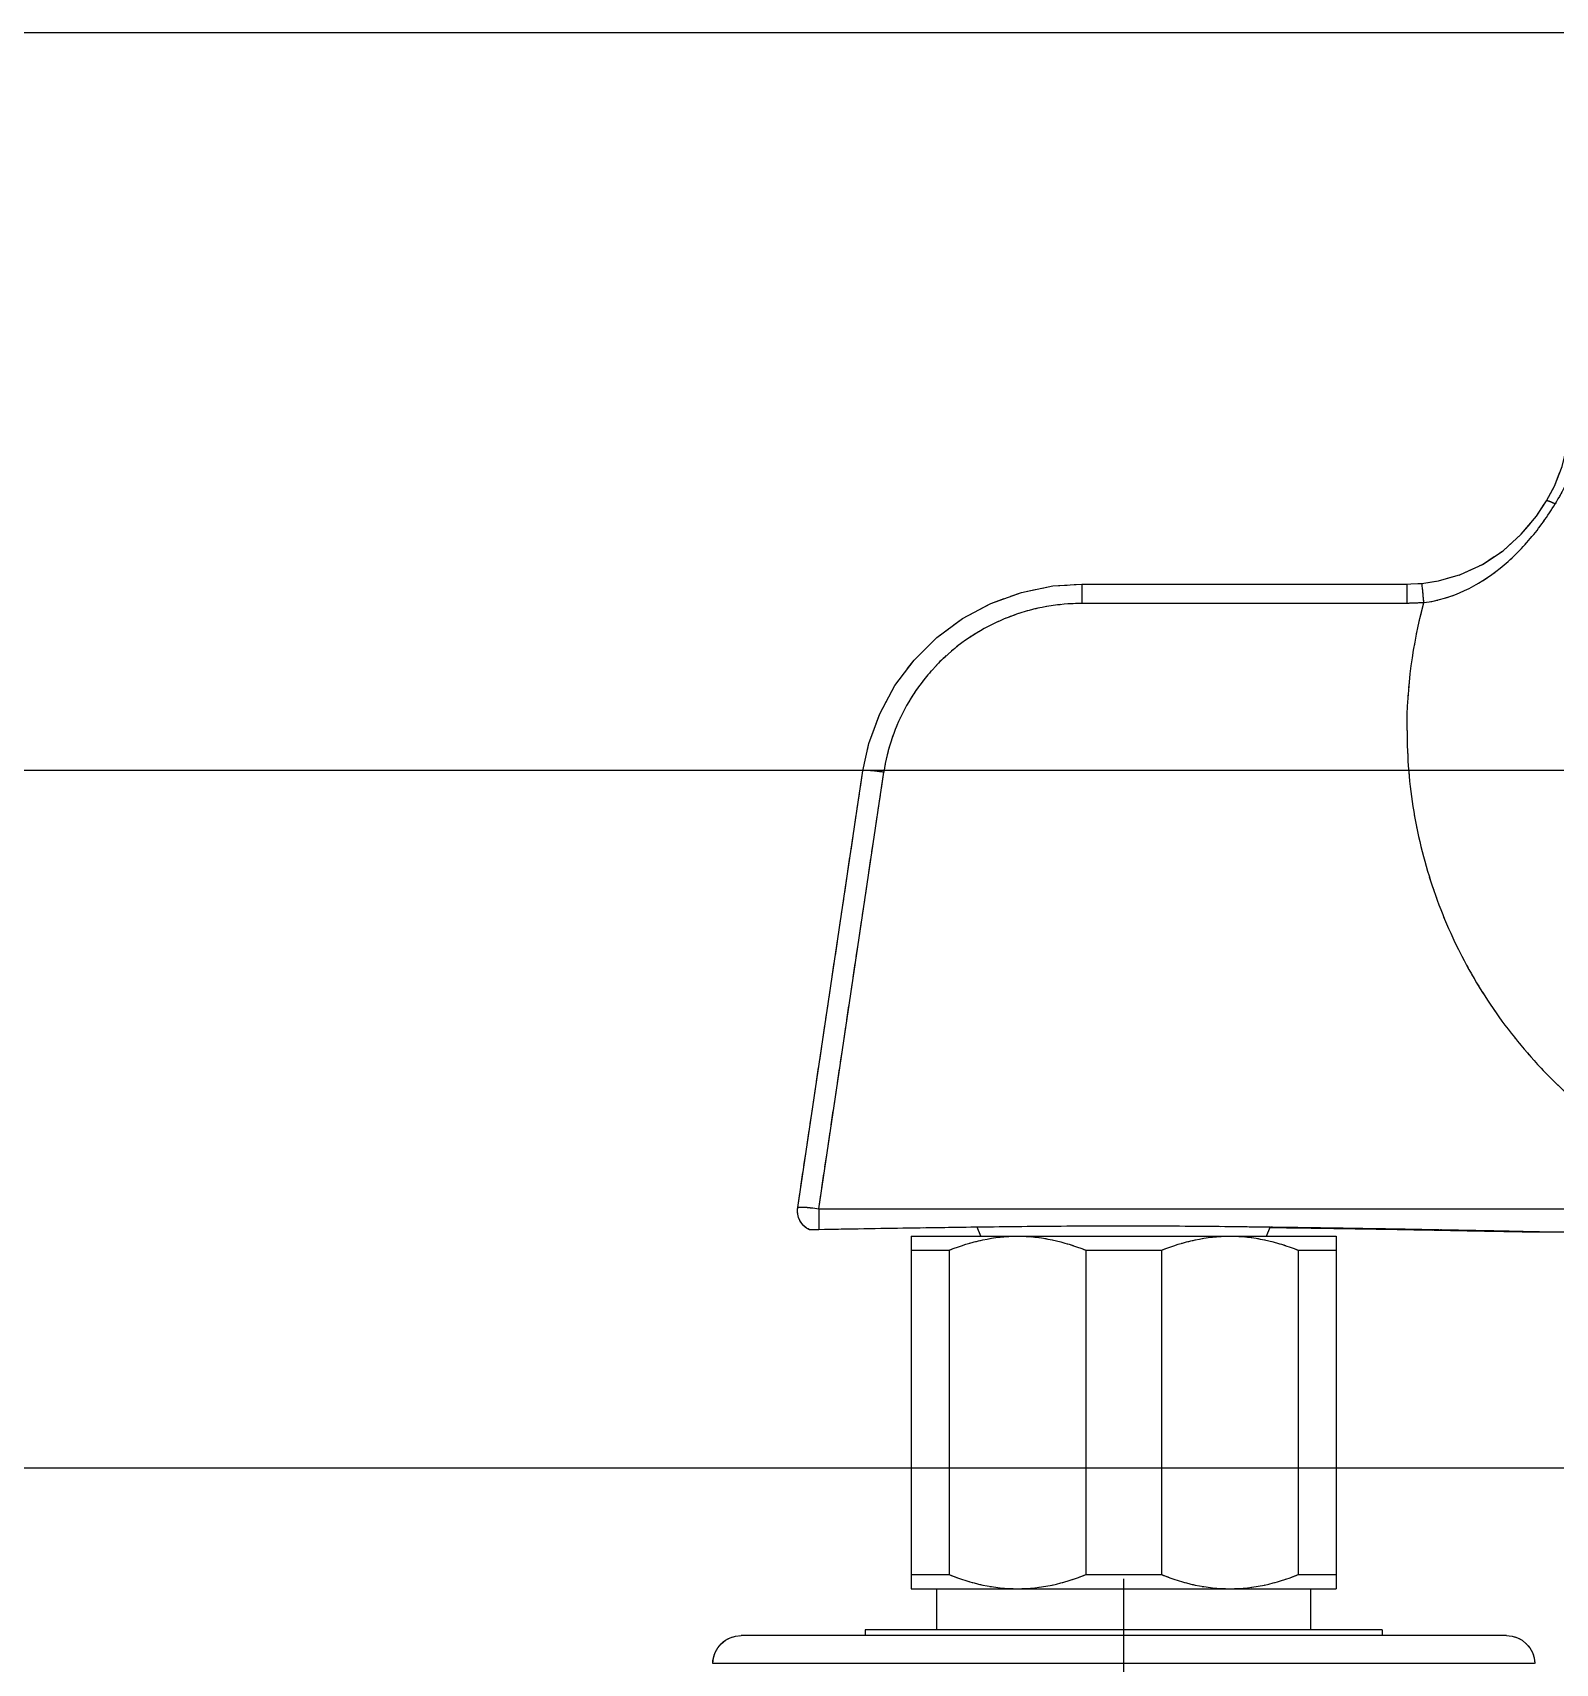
# Model space of a CAD drawing. Header units: millimetres. Extents: x 18456 to 179493, y -203649 to 469211.
# Drawn here: x 115042.1 to 115149.7, y 210078.6 to 210193.8 of the extents above; entities that cross this region are included whole.
import ezdxf

# ---------------------------------------------------------------- set-up
doc = ezdxf.new("R2010")
doc.units = ezdxf.units.MM
doc.linetypes.add('X-평면도(기본형)$0$HIDDENX2', pattern=[0.75, 0.5, -0.25])
doc.layers.add('X-평면도(기본형)$0$FUR', color=6, linetype='Continuous', true_color=0xff00ff)
doc.layers.add('X-평면도(기본형)$0$KITC', color=6, linetype='Continuous', true_color=0xff00ff)

# ---------------------------------------------------------------- blocks, each defined once
blk = doc.blocks.new('X-평면도(기본형)$0$SB1703 1500')
at = {"layer": 'X-평면도(기본형)$0$FUR', "color": 8, "true_color": 0x808080}
for p, q in [((68.51, 373.83), (68.51, 426.16)), ((70.14, 323.46), (70.14, 391.33)), ((38.04, 374.01), (38.04, 315.98)), ((40, 372.02), (40, 317.98)), ((112.88, 365), (114.25, 365)), ((112.88, 365), (112.88, 342.05)), ((114.25, 342.05), (114.25, 365)), ((40.4, 363.25), (40, 363.25)), ((40.4, 363.25), (40.4, 326.75)), ((43.31, 330), (43.31, 360)), ((68.21, 360), (43.31, 360)), ((44.31, 357.32), (44.31, 360)), ((67.21, 357.32), (67.21, 360)), ((68.21, 330), (68.21, 360)), ((40.4, 358.2), (43.31, 358.2)), ((67.21, 357.32), (44.31, 357.32)), ((68.21, 355.08), (68.84, 355.34)), ((44.31, 342.32), (44.31, 347.67)), ((67.21, 347.67), (44.31, 347.67)), ((67.21, 342.32), (67.21, 347.67)), ((67.21, 342.32), (44.31, 342.32)), ((114.25, 342.05), (112.88, 342.05)), ((68.21, 334.91), (68.84, 334.65)), ((40.4, 331.8), (43.31, 331.8)), ((44.31, 330), (44.31, 332.67)), ((67.21, 332.67), (44.31, 332.67)), ((67.21, 330), (67.21, 332.67)), ((68.21, 330), (43.31, 330)), ((70.14, 323.46), (100.97, 328.06)), ((40.4, 326.75), (40, 326.75)), ((70.23, 321.98), (101.06, 326.58)), ((70.14, 323.46), (68.66, 323.46))]:
    blk.add_line(p, q, dxfattribs=at)
at = {"layer": 'X-평면도(기본형)$0$FUR', "color": 8, "linetype": 'X-평면도(기본형)$0$HIDDENX2', "ltscale": 2, "true_color": 0x808080}
for p, q in [((68.51, 373.83), (68.51, 426.16)), ((70.14, 323.46), (70.14, 391.33)), ((38.04, 374.01), (38.04, 315.98)), ((40, 372.02), (40, 317.98)), ((112.88, 365), (114.25, 365)), ((112.88, 365), (112.88, 342.05)), ((114.25, 342.05), (114.25, 365)), ((40.4, 363.25), (40, 363.25)), ((40.4, 363.25), (40.4, 326.75)), ((68.21, 360), (43.31, 360)), ((43.31, 330), (43.31, 360)), ((44.31, 357.32), (44.31, 360)), ((67.21, 357.32), (67.21, 360)), ((68.21, 330), (68.21, 360)), ((40.4, 358.2), (43.31, 358.2)), ((67.21, 357.32), (44.31, 357.32)), ((68.21, 355.08), (68.84, 355.34)), ((67.21, 347.67), (44.31, 347.67)), ((44.31, 342.32), (44.31, 347.67)), ((67.21, 342.32), (67.21, 347.67)), ((-4, 345), (44, 345)), ((67.21, 342.32), (44.31, 342.32)), ((114.25, 342.05), (112.88, 342.05)), ((68.21, 334.91), (68.84, 334.65)), ((40.4, 331.8), (43.31, 331.8)), ((67.21, 332.67), (44.31, 332.67)), ((44.31, 330), (44.31, 332.67)), ((67.21, 330), (67.21, 332.67)), ((68.21, 330), (43.31, 330)), ((70.14, 323.46), (100.97, 328.06)), ((40.4, 326.75), (40, 326.75)), ((70.23, 321.98), (101.06, 326.58)), ((70.14, 323.46), (68.66, 323.46))]:
    blk.add_line(p, q, dxfattribs=at)
at = {"layer": 'X-평면도(기본형)$0$FUR', "color": 1, "true_color": 0xff0000}
blk.add_line((-4, 345), (44, 345), dxfattribs=at)
at = {"layer": 'X-평면도(기본형)$0$FUR', "color": 8, "true_color": 0x808080}
for points in [[(120.12, 374.85), (121.17, 375.41), (122.56, 375.95), (123.82, 376.27)], [(114.3, 366.05), (114.48, 367.23), (114.92, 368.78), (115.64, 370.33), (116.61, 371.78), (117.77, 373.07), (119.05, 374.14), (120.12, 374.85)], [(114.25, 365), (114.26, 365.27), (114.28, 365.77), (114.3, 366.05)], [(101.06, 326.58), (103, 327), (105.1, 327.77), (107.08, 328.84), (108.88, 330.19), (110.47, 331.8), (111.82, 333.62), (112.89, 335.62), (113.66, 337.77), (114.12, 340), (114.25, 342.05)]]:
    blk.add_lwpolyline(points, dxfattribs=at)
at = {"layer": 'X-평면도(기본형)$0$FUR', "color": 8, "linetype": 'X-평면도(기본형)$0$HIDDENX2', "ltscale": 2, "true_color": 0x808080}
for points in [[(120.12, 374.85), (121.17, 375.41), (122.56, 375.95), (123.82, 376.27)], [(114.3, 366.05), (114.48, 367.23), (114.92, 368.78), (115.64, 370.33), (116.61, 371.78), (117.77, 373.07), (119.05, 374.14), (120.12, 374.85)], [(114.25, 365), (114.26, 365.27), (114.28, 365.77), (114.3, 366.05)], [(101.06, 326.58), (103, 327), (105.1, 327.77), (107.08, 328.84), (108.88, 330.19), (110.47, 331.8), (111.82, 333.62), (112.89, 335.62), (113.66, 337.77), (114.12, 340), (114.25, 342.05)]]:
    blk.add_lwpolyline(points, dxfattribs=at)
at = {"layer": 'X-평면도(기본형)$0$FUR', "color": 8, "true_color": 0x808080}
for centre, radius, start, end in [((129.39, 359.61), 18.46, 115.8632, 120.8969), ((38, 372.02), 2, 0, 88.8691), ((103.92, 399.74), 34.74, 270.0003, 285.0452), ((125.99, 365), 13.1, 174.817, 179.9976), ((70.01, 323.46), 1.5, 205.3981, 278.465), ((38, 317.98), 2, 271.1309, 0)]:
    blk.add_arc(centre, radius, start, end, dxfattribs=at)
at = {"layer": 'X-평면도(기본형)$0$FUR', "color": 8, "linetype": 'X-평면도(기본형)$0$HIDDENX2', "ltscale": 2, "true_color": 0x808080}
for centre, radius, start, end in [((129.39, 359.61), 18.46, 115.8632, 120.8969), ((38, 372.02), 2, 0, 88.8691), ((103.92, 399.74), 34.74, 270.0003, 285.0452), ((125.99, 365), 13.1, 174.817, 179.9976), ((70.01, 323.46), 1.5, 205.3981, 278.465), ((38, 317.98), 2, 271.1309, 0)]:
    blk.add_arc(centre, radius, start, end, dxfattribs=at)
for points, degree in [([(51.85, 68.69), (51.85, 234.35), (51.85, 400)], 2), ([(101.1, 75.68), (101.1, 175.45), (101.1, 275.23), (101.1, 400)], 3), ([(153.19, 137.34), (153.19, 268.67), (153.19, 400)], 2)]:
    blk.add_open_spline(points, degree=degree, dxfattribs=at)
at = {"layer": 'X-평면도(기본형)$0$FUR'}
blk.add_open_spline([(51.85, 68.69), (51.85, 234.35), (51.85, 400)], degree=2, dxfattribs=at)
at = {"layer": 'X-평면도(기본형)$0$FUR', "color": 8, "true_color": 0x808080}
for points, degree in [([(101.1, 75.68), (101.1, 175.45), (101.1, 275.23), (101.1, 400)], 3), ([(153.19, 137.34), (153.19, 268.67), (153.19, 400)], 2)]:
    blk.add_open_spline(points, degree=degree, dxfattribs=at)
for points, knots in [([(103.92, 365), (102, 365), (98.16, 365.31), (92.56, 366.74), (87.27, 369.06), (82.44, 372.23), (78.18, 376.15), (74.63, 380.72), (71.87, 385.81), (70.61, 389.47), (70.14, 391.33)], [0, 0, 0, 0, 5.749252, 11.499433, 17.251966, 23.007508, 28.76655, 34.529201, 40.295025, 46.063755, 46.063755, 46.063755, 46.063755]), ([(112.94, 366.19), (113.07, 367.18), (113.66, 369.11), (115.29, 371.64), (117.41, 373.77), (119.05, 374.94), (119.91, 375.45)], [0, 0, 0, 0, 2.995246, 5.962586, 8.94863, 11.959552, 11.959552, 11.959552, 11.959552]), ([(119.91, 375.45), (119.95, 375.37), (120.01, 375.24), (120.09, 375.05), (120.12, 374.94), (120.13, 374.86), (120.12, 374.85)], [0, 0, 0, 0, 0.2622116, 0.4622427, 0.590226, 0.6459699, 0.6459699, 0.6459699, 0.6459699]), ([(68.51, 374.36), (68.51, 374.24), (68.51, 373.99), (68.52, 373.47), (68.54, 372.55), (68.57, 371.22), (68.6, 369.63), (68.64, 367.51), (68.69, 364.86), (68.74, 361.68), (68.79, 358.49), (68.85, 354.25), (68.91, 348.94), (68.92, 342.57), (68.86, 336.2), (68.77, 329.83), (68.7, 325.59), (68.66, 323.46)], [0, 0, 0, 0, 0.36707, 0.759769, 1.550796, 3.138391, 4.728263, 6.319064, 9.502007, 12.68589, 15.8703, 19.055056, 25.425214, 31.795752, 38.166055, 44.535527, 50.903176, 50.903176, 50.903176, 50.903176]), ([(68.82, 355.33), (68.8, 356.88), (68.76, 359.97), (68.69, 363.83), (68.64, 366.92), (68.6, 368.85), (68.57, 370.4), (68.55, 371.55), (68.53, 372.51), (68.52, 373.27), (68.51, 373.65), (68.51, 373.83)], [0, 0, 0, 0, 4.637095, 9.273237, 11.590641, 13.907131, 15.064719, 16.221394, 17.375828, 17.950315, 18.497285, 18.497285, 18.497285, 18.497285]), ([(112.94, 366.19), (113.03, 366.18), (113.2, 366.16), (113.46, 366.14), (113.69, 366.12), (113.9, 366.1), (114.04, 366.08), (114.14, 366.07), (114.2, 366.07), (114.24, 366.06), (114.27, 366.06), (114.29, 366.05), (114.3, 366.05), (114.3, 366.05)], [0, 0, 0, 0, 0.273217, 0.532826, 0.769475, 0.975368, 1.14335, 1.211288, 1.267677, 1.312067, 1.34408, 1.363393, 1.369953, 1.369953, 1.369953, 1.369953]), ([(43.31, 352.5), (43.31, 353.32), (43.49, 354.97), (44, 356.55), (44.31, 357.32)], [0, 0, 0, 0, 2.461421, 4.947491, 4.947491, 4.947491, 4.947491]), ([(68.21, 352.5), (68.21, 353.32), (68.02, 354.97), (67.52, 356.55), (67.21, 357.32)], [0, 0, 0, 0, 2.461421, 4.947491, 4.947491, 4.947491, 4.947491]), ([(44.31, 347.67), (44, 348.44), (43.49, 350.02), (43.31, 351.68), (43.31, 352.5)], [0, 0, 0, 0, 2.48607, 4.947491, 4.947491, 4.947491, 4.947491]), ([(67.21, 347.67), (67.52, 348.44), (68.02, 350.02), (68.21, 351.68), (68.21, 352.5)], [0, 0, 0, 0, 2.48607, 4.947491, 4.947491, 4.947491, 4.947491]), ([(43.31, 337.5), (43.31, 338.32), (43.49, 339.97), (44, 341.55), (44.31, 342.32)], [0, 0, 0, 0, 2.461421, 4.947491, 4.947491, 4.947491, 4.947491]), ([(68.21, 337.5), (68.21, 338.32), (68.02, 339.97), (67.52, 341.55), (67.21, 342.32)], [0, 0, 0, 0, 2.461421, 4.947491, 4.947491, 4.947491, 4.947491]), ([(112.88, 342.05), (112.88, 341.22), (112.74, 339.54), (112.08, 337.11), (111.02, 334.84), (109.57, 332.78), (107.78, 331.02), (105.71, 329.6), (103.42, 328.58), (101.79, 328.18), (100.97, 328.06)], [0, 0, 0, 0, 2.5041, 5.007538, 7.509948, 10.010882, 12.510105, 15.007653, 17.503712, 19.998708, 19.998708, 19.998708, 19.998708]), ([(44.31, 332.67), (44, 333.44), (43.49, 335.02), (43.31, 336.68), (43.31, 337.5)], [0, 0, 0, 0, 2.48607, 4.947491, 4.947491, 4.947491, 4.947491]), ([(67.21, 332.67), (67.52, 333.44), (68.02, 335.02), (68.21, 336.68), (68.21, 337.5)], [0, 0, 0, 0, 2.48607, 4.947491, 4.947491, 4.947491, 4.947491]), ([(100.97, 328.06), (100.99, 327.87), (101.03, 327.6), (101.07, 327.25), (101.08, 327.03), (101.09, 326.85), (101.09, 326.71), (101.08, 326.63), (101.07, 326.58), (101.06, 326.58)], [0, 0, 0, 0, 0.568084, 0.824225, 1.048911, 1.233719, 1.372005, 1.459451, 1.497328, 1.497328, 1.497328, 1.497328]), ([(68.66, 323.46), (68.66, 323.38), (68.65, 323.26), (68.65, 323.11), (68.65, 323.02), (68.65, 322.94), (68.65, 322.88), (68.65, 322.84), (68.65, 322.83), (68.65, 322.82)], [0, 0, 0, 0, 0.2442193, 0.3540981, 0.4505641, 0.5301677, 0.5900933, 0.628233, 0.6432671, 0.6432671, 0.6432671, 0.6432671]), ([(70.23, 321.98), (70.24, 321.98), (70.26, 322.03), (70.26, 322.11), (70.26, 322.25), (70.26, 322.43), (70.24, 322.66), (70.2, 323), (70.17, 323.28), (70.14, 323.46)], [0, 0, 0, 0, 0.037828, 0.125217, 0.263457, 0.448237, 0.672937, 0.929148, 1.497349, 1.497349, 1.497349, 1.497349])]:
    blk.add_open_spline(points, degree=3, knots=knots, dxfattribs=at)
at = {"layer": 'X-평면도(기본형)$0$FUR', "color": 8, "linetype": 'X-평면도(기본형)$0$HIDDENX2', "ltscale": 2, "true_color": 0x808080}
for points, knots in [([(103.92, 365), (102, 365), (98.16, 365.31), (92.56, 366.74), (87.27, 369.06), (82.44, 372.23), (78.18, 376.15), (74.63, 380.72), (71.87, 385.81), (70.61, 389.47), (70.14, 391.33)], [0, 0, 0, 0, 5.749252, 11.499433, 17.251966, 23.007508, 28.76655, 34.529201, 40.295025, 46.063755, 46.063755, 46.063755, 46.063755]), ([(112.94, 366.19), (113.07, 367.18), (113.66, 369.11), (115.29, 371.64), (117.41, 373.77), (119.05, 374.94), (119.91, 375.45)], [0, 0, 0, 0, 2.995246, 5.962586, 8.94863, 11.959552, 11.959552, 11.959552, 11.959552]), ([(119.91, 375.45), (119.95, 375.37), (120.01, 375.24), (120.09, 375.05), (120.12, 374.94), (120.13, 374.86), (120.12, 374.85)], [0, 0, 0, 0, 0.2622116, 0.4622427, 0.590226, 0.6459699, 0.6459699, 0.6459699, 0.6459699]), ([(68.51, 374.36), (68.51, 374.24), (68.51, 373.99), (68.52, 373.47), (68.54, 372.55), (68.57, 371.22), (68.6, 369.63), (68.64, 367.51), (68.69, 364.86), (68.74, 361.68), (68.79, 358.49), (68.85, 354.25), (68.91, 348.94), (68.92, 342.57), (68.86, 336.2), (68.77, 329.83), (68.7, 325.59), (68.66, 323.46)], [0, 0, 0, 0, 0.36707, 0.759769, 1.550796, 3.138391, 4.728263, 6.319064, 9.502007, 12.68589, 15.8703, 19.055056, 25.425214, 31.795752, 38.166055, 44.535527, 50.903176, 50.903176, 50.903176, 50.903176]), ([(68.82, 355.33), (68.8, 356.88), (68.76, 359.97), (68.69, 363.83), (68.64, 366.92), (68.6, 368.85), (68.57, 370.4), (68.55, 371.55), (68.53, 372.51), (68.52, 373.27), (68.51, 373.65), (68.51, 373.83)], [0, 0, 0, 0, 4.637095, 9.273237, 11.590641, 13.907131, 15.064719, 16.221394, 17.375828, 17.950315, 18.497285, 18.497285, 18.497285, 18.497285]), ([(112.94, 366.19), (113.03, 366.18), (113.2, 366.16), (113.46, 366.14), (113.69, 366.12), (113.9, 366.1), (114.04, 366.08), (114.14, 366.07), (114.2, 366.07), (114.24, 366.06), (114.27, 366.06), (114.29, 366.05), (114.3, 366.05), (114.3, 366.05)], [0, 0, 0, 0, 0.273217, 0.532826, 0.769475, 0.975368, 1.14335, 1.211288, 1.267677, 1.312067, 1.34408, 1.363393, 1.369953, 1.369953, 1.369953, 1.369953]), ([(43.31, 352.5), (43.31, 353.32), (43.49, 354.97), (44, 356.55), (44.31, 357.32)], [0, 0, 0, 0, 2.461421, 4.947491, 4.947491, 4.947491, 4.947491]), ([(68.21, 352.5), (68.21, 353.32), (68.02, 354.97), (67.52, 356.55), (67.21, 357.32)], [0, 0, 0, 0, 2.461421, 4.947491, 4.947491, 4.947491, 4.947491]), ([(44.31, 347.67), (44, 348.44), (43.49, 350.02), (43.31, 351.68), (43.31, 352.5)], [0, 0, 0, 0, 2.48607, 4.947491, 4.947491, 4.947491, 4.947491]), ([(67.21, 347.67), (67.52, 348.44), (68.02, 350.02), (68.21, 351.68), (68.21, 352.5)], [0, 0, 0, 0, 2.48607, 4.947491, 4.947491, 4.947491, 4.947491]), ([(43.31, 337.5), (43.31, 338.32), (43.49, 339.97), (44, 341.55), (44.31, 342.32)], [0, 0, 0, 0, 2.461421, 4.947491, 4.947491, 4.947491, 4.947491]), ([(68.21, 337.5), (68.21, 338.32), (68.02, 339.97), (67.52, 341.55), (67.21, 342.32)], [0, 0, 0, 0, 2.461421, 4.947491, 4.947491, 4.947491, 4.947491]), ([(112.88, 342.05), (112.88, 341.22), (112.74, 339.54), (112.08, 337.11), (111.02, 334.84), (109.57, 332.78), (107.78, 331.02), (105.71, 329.6), (103.42, 328.58), (101.79, 328.18), (100.97, 328.06)], [0, 0, 0, 0, 2.5041, 5.007538, 7.509948, 10.010882, 12.510105, 15.007653, 17.503712, 19.998708, 19.998708, 19.998708, 19.998708]), ([(44.31, 332.67), (44, 333.44), (43.49, 335.02), (43.31, 336.68), (43.31, 337.5)], [0, 0, 0, 0, 2.48607, 4.947491, 4.947491, 4.947491, 4.947491]), ([(67.21, 332.67), (67.52, 333.44), (68.02, 335.02), (68.21, 336.68), (68.21, 337.5)], [0, 0, 0, 0, 2.48607, 4.947491, 4.947491, 4.947491, 4.947491]), ([(100.97, 328.06), (100.99, 327.87), (101.03, 327.6), (101.07, 327.25), (101.08, 327.03), (101.09, 326.85), (101.09, 326.71), (101.08, 326.63), (101.07, 326.58), (101.06, 326.58)], [0, 0, 0, 0, 0.568084, 0.824225, 1.048911, 1.233719, 1.372005, 1.459451, 1.497328, 1.497328, 1.497328, 1.497328]), ([(68.66, 323.46), (68.66, 323.38), (68.65, 323.26), (68.65, 323.11), (68.65, 323.02), (68.65, 322.94), (68.65, 322.88), (68.65, 322.84), (68.65, 322.83), (68.65, 322.82)], [0, 0, 0, 0, 0.2442193, 0.3540981, 0.4505641, 0.5301677, 0.5900933, 0.628233, 0.6432671, 0.6432671, 0.6432671, 0.6432671]), ([(70.23, 321.98), (70.24, 321.98), (70.26, 322.03), (70.26, 322.11), (70.26, 322.25), (70.26, 322.43), (70.24, 322.66), (70.2, 323), (70.17, 323.28), (70.14, 323.46)], [0, 0, 0, 0, 0.037828, 0.125217, 0.263457, 0.448237, 0.672937, 0.929148, 1.497349, 1.497349, 1.497349, 1.497349])]:
    blk.add_open_spline(points, degree=3, knots=knots, dxfattribs=at)
blk = doc.blocks.new('X-평면도(기본형)$0$ba15002200')
at = {"layer": 'X-평면도(기본형)$0$FUR'}
blk.add_blockref('X-평면도(기본형)$0$SB1703 1500', (0, 1400), dxfattribs=at)

msp = doc.modelspace()

# ---------------------------------------------------------------- block references
at = {"layer": 'X-평면도(기본형)$0$KITC', "xscale": -1, "rotation": 270}
msp.add_blockref('X-평면도(기본형)$0$ba15002200', (113374.19, 210040.57), dxfattribs=at)

doc.saveas('drawing.dxf')
